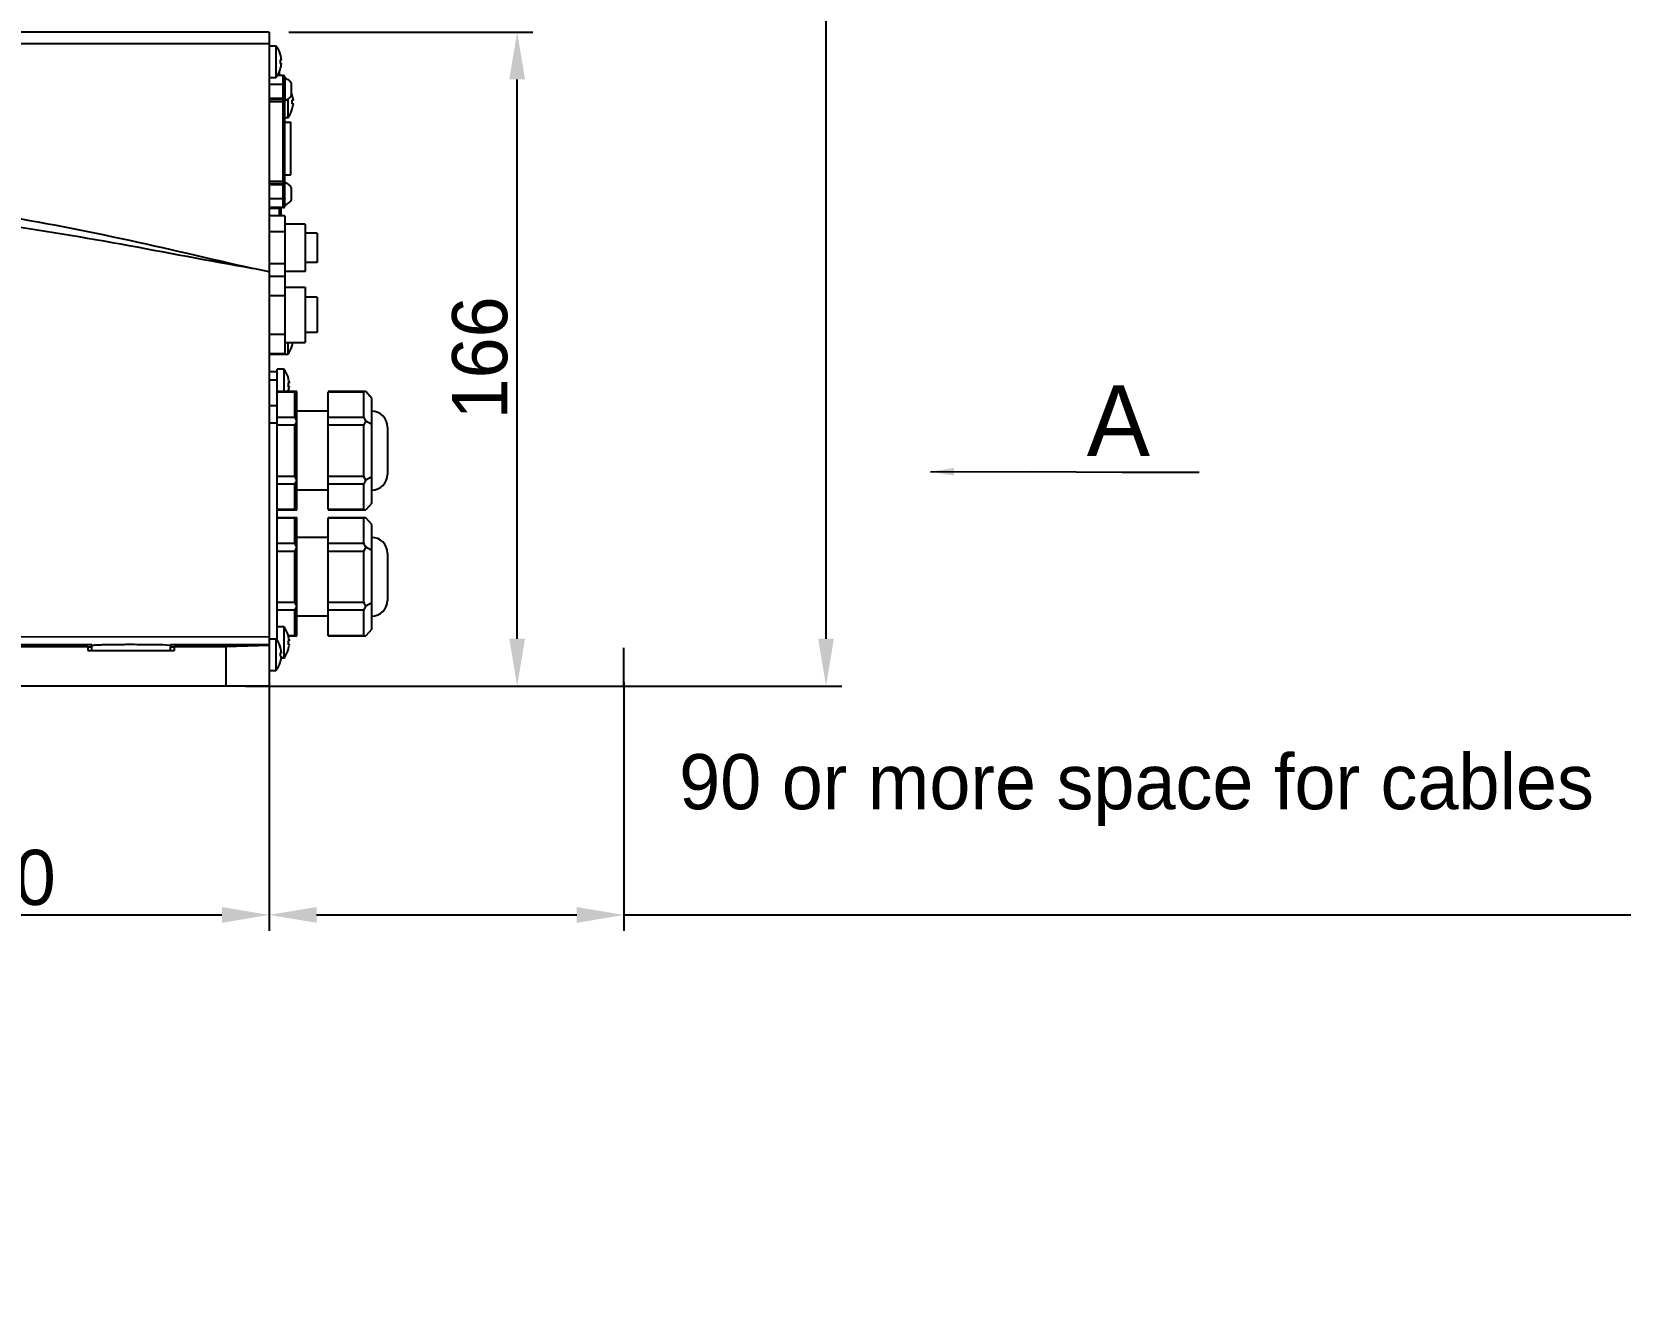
# Model space of a CAD drawing. Header units: millimetres. Extents: x 4086 to 8300, y 123 to 1549.
# Drawn here: x 6988.3 to 7191.1, y 874.8 to 1034.1 of the extents above; entities that cross this region are included whole.
import ezdxf

# ---------------------------------------------------------------- set-up
doc = ezdxf.new("R2010")
doc.units = ezdxf.units.MM
for name, color, linetype in [('00_COMPONENTS', 7, 'Continuous'), ('50_ALL_DETAILS', 7, 'Continuous'), ('51__DRAFT_DIMS', 7, 'Continuous')]:
    doc.layers.add(name, color=color, linetype=linetype)
doc.styles.get("Standard").update_dxf_attribs({"font": 'simsun.ttc'})
doc.styles.add('TEXTSTYLE_2', font='SourceHanSansCN-Normal.ttf')
doc.styles.add('思源黑', font='SourceHanSansCN-Normal.ttf')
doc.dimstyles.get("Standard").update_dxf_attribs({"dimscale": 6, "dimtxt": 7, "dimasz": 6, "dimexe": 0.18, "dimexo": 0.0625, "dimgap": 5, "dimtad": 1, "dimdec": 1, "dimlfac": 2, "dimzin": 0, "dimdsep": 46, "dimtxsty": 'Standard', "dimcen": 0.09, "dimclrd": 256, "dimclre": 256, "dimclrt": 256, "dimadec": 0, "dimazin": 2, "dimtfac": 1, "dimtdec": 1, "dimtofl": 0, "dimtmove": 0, "dimatfit": 3, "dimfxl": 1, "dimtolj": 1, "dimtzin": 0, "dimarcsym": 0})
doc.dimstyles.new('尺寸标注_细节_1_2比例', dxfattribs={"dimtxt": 7, "dimasz": 6, "dimexe": 2, "dimexo": 1.5, "dimgap": 1, "dimtad": 1, "dimlfac": 2, "dimdsep": 46, "dimtxsty": '思源黑', "dimcen": 0.09, "dimadec": 0, "dimazin": 0, "dimtp": 0.01, "dimtm": 0.01, "dimtfac": 1, "dimtofl": 0, "dimtmove": 0, "dimatfit": 3, "dimfxl": 1, "dimtolj": 1, "dimarcsym": 0})

# ---------------------------------------------------------------- blocks, each defined once
blk = doc.blocks.new('*D1622')
at = {"layer": '51__DRAFT_DIMS', "color": 0, "linetype": 'Continuous', "lineweight": -2}
for p, q in [((7018.35, 948.55), (7018.35, 920.01)), ((6948.35, 946.12), (6948.35, 920.01)), ((6954.35, 922.01), (7012.35, 922.01))]:
    blk.add_line(p, q, dxfattribs=at)
at = {"layer": '51__DRAFT_DIMS', "color": 0}
for points in [[(6954.35, 923.01), (6954.35, 921.01), (6948.35, 922.01)], [(7012.35, 921.01), (7012.35, 923.01), (7018.35, 922.01)]]:
    blk.add_solid(points, dxfattribs=at)
at = {"layer": 'Defpoints', "color": 0}
for p in [(7018.35, 950.05), (6948.35, 947.62), (7018.35, 922.01)]:
    blk.add_point(p, dxfattribs=at)
at = {"layer": '51__DRAFT_DIMS', "color": 0, "insert": (6983.47, 930.27), "char_height": 7, "attachment_point": 2, "style": '思源黑'}
blk.add_mtext('\\A1;140', dxfattribs=at)
blk = doc.blocks.new('*D1624')
at = {"layer": '51__DRAFT_DIMS', "color": 0, "linetype": 'Continuous', "lineweight": -2}
for p, q in [((7020.85, 1034.05), (7051.8, 1034.05)), ((7049.8, 957.05), (7049.8, 1028.05)), ((7015.35, 951.05), (7051.8, 951.05))]:
    blk.add_line(p, q, dxfattribs=at)
at = {"layer": '51__DRAFT_DIMS', "color": 0}
for points in [[(7050.8, 1028.05), (7048.8, 1028.05), (7049.8, 1034.05)], [(7048.8, 957.05), (7050.8, 957.05), (7049.8, 951.05)]]:
    blk.add_solid(points, dxfattribs=at)
at = {"layer": 'Defpoints', "color": 0}
for p in [(7019.35, 1034.05), (7049.8, 1034.05), (7013.85, 951.05)]:
    blk.add_point(p, dxfattribs=at)
at = {"layer": '51__DRAFT_DIMS', "color": 0, "insert": (7041.54, 992.7), "char_height": 7, "attachment_point": 2, "rotation": 90, "style": '思源黑'}
blk.add_mtext('\\A1;166', dxfattribs=at)
blk = doc.blocks.new('*D1625')
at = {"layer": '51__DRAFT_DIMS', "color": 0, "linetype": 'Continuous', "lineweight": -2}
for p, q in [((6888.44, 1235.55), (7090.98, 1235.55)), ((7088.98, 957.05), (7088.98, 1229.55)), ((7015.35, 951.05), (7090.98, 951.05))]:
    blk.add_line(p, q, dxfattribs=at)
at = {"layer": '51__DRAFT_DIMS', "color": 0}
for points in [[(7089.98, 1229.55), (7087.98, 1229.55), (7088.98, 1235.55)], [(7087.98, 957.05), (7089.98, 957.05), (7088.98, 951.05)]]:
    blk.add_solid(points, dxfattribs=at)
at = {"layer": 'Defpoints', "color": 0}
for p in [(6886.94, 1235.55), (7088.98, 1235.55), (7013.85, 951.05)]:
    blk.add_point(p, dxfattribs=at)
at = {"layer": '51__DRAFT_DIMS', "color": 0, "insert": (7080.25, 1093.28), "char_height": 7, "attachment_point": 2, "rotation": 90, "style": '思源黑'}
blk.add_mtext('\\A1;\\A1;maximum values b', dxfattribs=at)
blk = doc.blocks.new('*D1626')
at = {"layer": '51__DRAFT_DIMS', "color": 0, "linetype": 'Continuous', "lineweight": -2}
for p, q in [((7018.35, 954.82), (7018.35, 920.01)), ((7063.35, 951.54), (7063.35, 920.01)), ((7024.35, 922.01), (7057.35, 922.01)), ((7063.35, 922.01), (7191.08, 922.01))]:
    blk.add_line(p, q, dxfattribs=at)
at = {"layer": '51__DRAFT_DIMS', "color": 0}
for points in [[(7024.35, 923.01), (7024.35, 921.01), (7018.35, 922.01)], [(7057.35, 921.01), (7057.35, 923.01), (7063.35, 922.01)]]:
    blk.add_solid(points, dxfattribs=at)
at = {"layer": 'Defpoints', "color": 0}
for p in [(7018.35, 956.32), (7063.35, 953.04), (7063.35, 922.01)]:
    blk.add_point(p, dxfattribs=at)
at = {"layer": '51__DRAFT_DIMS', "color": 0, "insert": (7070.35, 942.42), "char_height": 7, "attachment_point": 1, "style": '思源黑'}
blk.add_mtext('\\A1;90 or more space for cables\\P ', dxfattribs=at)

msp = doc.modelspace()

# ---------------------------------------------------------------- linework, layer by layer
at = {"layer": '00_COMPONENTS', "color": 7, "linetype": 'Continuous'}
for p, q in [((7018.3463, 1032.548), (6961.98, 1032.548)), ((7018.3463, 1034.048), (6961.9818, 1034.048)), ((7018.3463, 1034.048), (7018.3463, 951.048)), ((7018.3463, 1032.298), (7019.2081, 1032.298)), ((7019.2081, 1032.298), (7019.2081, 1028.298)), ((7019.7294, 1030.518), (7019.8677, 1030.518)), ((7019.7362, 1031.3055), (7019.7296, 1031.3017)), ((7020.0963, 1028.523), (7019.3636, 1028.523)), ((7019.5963, 1028.6878), (7019.4648, 1028.6878)), ((7019.5963, 1028.9349), (7019.5963, 1028.523)), ((7019.8674, 1030.078), (7019.7296, 1030.078)), ((7019.7296, 1029.2942), (7019.7362, 1029.2904)), ((7020.0963, 1028.523), (7020.0963, 1025.4924)), ((7018.3463, 1028.298), (7019.2081, 1028.298)), ((7018.3463, 1027.4204), (7020.0963, 1027.4204)), ((7020.3463, 1028.2726), (7020.3463, 1025.2621)), ((7021.1713, 1026.023), (7021.1713, 1027.523)), ((7020.0963, 1025.6305), (7018.3463, 1025.6305)), ((7020.0963, 1025.473), (7018.3463, 1025.473)), ((7018.3463, 1025.223), (7020.3463, 1025.223)), ((7020.0963, 1025.473), (7020.0963, 1014.823)), ((7020.3463, 1012.023), (7020.3463, 1025.223)), ((7020.7081, 1025.5319), (7020.7081, 1023.173)), ((7021.3674, 1025.393), (7021.2296, 1025.393)), ((7021.3674, 1024.953), (7021.2296, 1024.953)), ((7021.2362, 1026.1805), (7021.2333, 1026.1788)), ((7020.7081, 1023.173), (7020.3463, 1023.173)), ((7020.3463, 1022.623), (7021.0963, 1022.623)), ((7021.0963, 1015.923), (7021.0963, 1022.623)), ((7021.2296, 1024.1692), (7021.2362, 1024.1654)), ((7020.3463, 1015.073), (7018.3463, 1015.073)), ((7018.3463, 1014.823), (7020.0963, 1014.823)), ((7020.0963, 1014.6655), (7018.3463, 1014.6655)), ((7020.0963, 1014.7481), (7020.0963, 1011.773)), ((7020.3463, 1015.923), (7021.0963, 1015.923)), ((7021.1713, 1012.773), (7021.1713, 1014.273)), ((7020.0963, 1012.8756), (7018.3463, 1012.8756)), ((7020.0963, 1011.773), (7018.3463, 1011.773)), ((7019.5963, 1011.6632), (7018.3463, 1011.6632)), ((7020.3463, 1010.7144), (7018.3463, 1010.7144)), ((7019.5963, 1011.773), (7019.5963, 1010.7144)), ((7019.8463, 1010.7144), (7019.8463, 1011.773)), ((7020.3463, 1010.7144), (7020.3463, 993.2655)), ((7020.3463, 1008.6937), (7018.3463, 1008.6937)), ((7022.9213, 1009.673), (7020.3463, 1009.673)), ((7022.9213, 1009.6727), (7022.9213, 1003.6732)), ((7024.4213, 1008.548), (7022.9213, 1008.548)), ((7024.4213, 1008.548), (7024.4213, 1004.798)), ((7018.3499, 1003.6433), (7016.3464, 1004.049)), ((7020.3463, 1004.6522), (7018.3463, 1004.6522)), ((7024.4213, 1004.798), (7022.9213, 1004.798)), ((7018.3463, 1003.0804), (7020.3463, 1003.0804)), ((7022.9213, 1003.673), (7020.3463, 1003.673)), ((7018.3463, 1000.6267), (7020.3463, 1000.6267)), ((7020.3463, 1001.673), (7022.9213, 1001.673)), ((7022.9213, 1001.6724), (7022.9213, 994.6735)), ((7024.4213, 1000.423), (7022.9213, 1000.423)), ((7024.4213, 1000.422), (7024.4213, 995.9303)), ((7024.4213, 995.923), (7022.9213, 995.923)), ((7018.3463, 995.7192), (7020.3463, 995.7192)), ((7020.3463, 994.673), (7022.9213, 994.673)), ((7020.7081, 994.673), (7020.7081, 993.173)), ((7021.2296, 994.1692), (7021.2362, 994.1654)), ((7018.3463, 993.2655), (7020.3463, 993.2655)), ((7018.3463, 993.173), (7020.7081, 993.173)), ((7019.8463, 993.2655), (7019.8463, 993.173)), ((7019.3463, 990.923), (7018.3463, 990.923)), ((7018.3463, 989.9162), (7019.3463, 989.9162)), ((7020.2081, 991.2722), (7019.3463, 991.2722)), ((7019.3463, 956.8472), (7019.3463, 991.2722)), ((7020.2081, 991.2722), (7020.2081, 988.423)), ((7020.7362, 990.2797), (7020.7296, 990.2759)), ((7021.5963, 988.423), (7019.3463, 988.423)), ((7019.3463, 988.4032), (7021.5963, 988.4032)), ((7020.8674, 989.4922), (7020.7296, 989.4922)), ((7020.8674, 989.0522), (7020.7296, 989.0522)), ((7021.5963, 985.1341), (7021.5963, 988.4032)), ((7021.8463, 973.4174), (7021.8463, 988.4285)), ((7030.3463, 988.423), (7025.8463, 988.423)), ((7025.8463, 988.4032), (7030.3463, 988.4032)), ((7025.8463, 973.4427), (7025.8463, 988.4032)), ((7030.3463, 985.1341), (7030.3463, 988.4032)), ((7031.3463, 987.5625), (7030.6011, 988.423)), ((7019.3463, 986.6374), (7018.3463, 986.6374)), ((7025.8463, 985.923), (7021.8463, 985.923)), ((7031.3463, 974.2834), (7031.3463, 987.5625)), ((7018.3463, 984.452), (7019.3463, 984.452)), ((7021.5963, 985.1341), (7019.3463, 985.1341)), ((7019.3463, 984.1921), (7021.5963, 984.1921)), ((7021.5963, 977.6538), (7021.5963, 984.1921)), ((7030.3463, 985.1341), (7025.8463, 985.1341)), ((7025.8463, 984.1921), (7030.3463, 984.1921)), ((7030.3463, 977.6538), (7030.3463, 984.1921)), ((7031.3463, 984.2427), (7030.6011, 984.673)), ((7033.3463, 983.923), (7033.3463, 977.9231)), ((7021.5963, 977.6538), (7019.3463, 977.6538)), ((7030.3463, 977.6538), (7025.8463, 977.6538)), ((7019.3463, 976.7119), (7021.5963, 976.7119)), ((7021.5963, 973.4427), (7021.5963, 976.7119)), ((7025.8463, 975.923), (7021.8463, 975.923)), ((7025.8463, 976.7119), (7030.3463, 976.7119)), ((7030.3463, 973.4427), (7030.3463, 976.7119)), ((7031.3463, 977.6032), (7030.6011, 977.173)), ((7031.3463, 974.2834), (7030.6011, 973.423)), ((7021.5963, 973.4427), (7019.3463, 973.4427)), ((7019.3463, 973.423), (7021.5963, 973.423)), ((7021.5963, 972.423), (7019.3463, 972.423)), ((7019.3463, 972.4032), (7021.5963, 972.4032)), ((7021.5963, 969.1341), (7021.5963, 972.4032)), ((7021.8463, 957.4174), (7021.8463, 972.4285)), ((7030.3463, 973.4427), (7025.8463, 973.4427)), ((7025.8463, 973.423), (7030.3463, 973.423)), ((7030.3463, 972.423), (7025.8463, 972.423)), ((7025.8463, 972.4032), (7030.3463, 972.4032)), ((7025.8463, 957.4427), (7025.8463, 972.4032)), ((7030.3463, 969.1341), (7030.3463, 972.4032)), ((7031.3463, 971.5625), (7030.6011, 972.423)), ((7031.3463, 958.2834), (7031.3463, 971.5625)), ((7025.8463, 969.923), (7021.8463, 969.923)), ((7021.5963, 969.1341), (7019.3463, 969.1341)), ((7019.3463, 968.1921), (7021.5963, 968.1921)), ((7021.5963, 961.6538), (7021.5963, 968.1921)), ((7030.3463, 969.1341), (7025.8463, 969.1341)), ((7025.8463, 968.1921), (7030.3463, 968.1921)), ((7030.3463, 961.6538), (7030.3463, 968.1921)), ((7031.3463, 968.2427), (7030.6011, 968.673)), ((7033.3463, 967.923), (7033.3463, 961.9231)), ((7021.5963, 961.6538), (7019.3463, 961.6538)), ((7030.3463, 961.6538), (7025.8463, 961.6538)), ((7031.3463, 961.6032), (7030.6011, 961.173)), ((7019.3463, 960.7119), (7021.5963, 960.7119)), ((7021.5963, 957.4427), (7021.5963, 960.7119)), ((7025.8463, 959.923), (7021.8463, 959.923)), ((7025.8463, 960.7119), (7030.3463, 960.7119)), ((7030.3463, 957.4427), (7030.3463, 960.7119)), ((7020.2081, 958.5738), (7019.3463, 958.5738)), ((7020.2081, 958.5738), (7020.2081, 954.5738)), ((7020.7362, 957.5813), (7020.7296, 957.5775)), ((7021.5963, 957.4427), (7020.7362, 957.4427)), ((7020.7362, 957.423), (7021.5963, 957.423)), ((7030.3463, 957.4427), (7025.8463, 957.4427)), ((7025.8463, 957.423), (7030.3463, 957.423)), ((7031.3463, 958.2834), (7030.6011, 957.423)), ((6995.3463, 956.048), (6931.3463, 956.048)), ((6948.8462, 957.3223), (7018.3463, 957.3234)), ((6948.8462, 956.3236), (6995.8463, 956.3236)), ((6995.3463, 956.048), (6995.3463, 955.548)), ((6995.3463, 955.548), (7006.3463, 955.548)), ((6995.8463, 955.548), (6995.8463, 956.1789)), ((7005.8463, 956.3236), (7018.3463, 956.3236)), ((7005.8463, 955.548), (7005.8463, 956.1789)), ((7012.8463, 956.048), (7006.3463, 956.048)), ((7006.3463, 955.548), (7006.3463, 956.048)), ((7018.3463, 956.192), (7012.8463, 956.048)), ((7012.8463, 956.048), (7012.8463, 951.048)), ((7018.3463, 957.048), (7019.2081, 957.048)), ((7019.2081, 957.048), (7019.2081, 953.048)), ((7019.7362, 956.0555), (7019.7296, 956.0517)), ((7020.8674, 956.7938), (7020.7296, 956.7938)), ((7020.8674, 956.3538), (7020.7296, 956.3538)), ((7020.7296, 955.57), (7020.7362, 955.5662)), ((7019.7294, 955.268), (7019.8677, 955.268)), ((7019.8674, 954.828), (7019.7296, 954.828)), ((7019.7296, 954.0442), (7019.7362, 954.0404)), ((7020.2081, 954.5738), (7019.8674, 954.5738)), ((7018.3463, 953.048), (7019.2081, 953.048)), ((7018.3463, 951.048), (6914.8463, 951.048))]:
    msp.add_line(p, q, dxfattribs=at)
for centre, radius, start, end in [((7016.6245, 1030.2864), 3.2743, 18.134886, 37.905195), ((7016.6463, 1030.298), 3.2425, 6.552668, 18.032352), ((7016.6463, 1030.298), 3.25, 322.020128, 341.939792), ((7016.6463, 1030.298), 3.2425, 341.967648, 353.447329), ((7020.0963, 1028.273), 0.25, 0, 90), ((7019.8705, 1026.7778), 1.4978, 67.336346, 71.478059), ((7019.8659, 1026.7667), 1.5098, 57.660826, 67.337363), ((7019.8697, 1026.7737), 1.5018, 29.949923, 57.639371), ((7018.1463, 1025.173), 3.25, 18.060208, 21.199331), ((7020.0963, 1025.223), 0.25, 0, 90), ((7019.869, 1026.773), 1.5028, 288.517152, 330.061662), ((7018.1463, 1025.173), 3.2425, 6.552671, 18.032352), ((7018.1463, 1025.173), 3.2425, 341.968572, 353.447828), ((7018.1463, 1025.173), 3.25, 322.020128, 341.939792), ((7020.0963, 1015.073), 0.25, 270, 0), ((7019.8661, 1013.5167), 1.5097, 57.665014, 71.451131), ((7019.869, 1013.5226), 1.503, 29.949923, 36.590442), ((7019.869, 1013.523), 1.5028, 288.517152, 330.061662), ((7020.0963, 1012.023), 0.25, 270, 0), ((7018.1463, 995.173), 3.25, 322.020128, 341.939792), ((7018.1463, 995.173), 3.2425, 341.968572, 349.644102), ((7017.6463, 989.2722), 3.25, 18.060208, 37.979872), ((7017.6463, 989.2722), 3.2425, 6.552671, 18.032352), ((7017.6463, 989.2722), 3.2425, 345.772193, 353.447828), ((7031.3463, 983.923), 2, 0, 90), ((7031.3463, 977.923), 2, 270, 0), ((7031.3463, 967.923), 2, 0, 90), ((7031.3463, 961.923), 2, 270, 0), ((7017.6463, 956.5738), 3.25, 18.060208, 37.979872), ((7017.6463, 956.5738), 3.2425, 6.552671, 18.032352), ((7016.6245, 955.0364), 3.2743, 18.134886, 37.905195), ((7016.6463, 955.048), 3.2425, 6.552668, 18.032352), ((7017.6463, 956.5738), 3.25, 322.020128, 341.939792), ((7017.6463, 956.5738), 3.2425, 341.968572, 353.447828), ((7016.6463, 955.048), 3.25, 322.020128, 341.939792), ((7016.6463, 955.048), 3.2425, 341.967648, 353.447329)]:
    msp.add_arc(centre, radius, start, end, dxfattribs=at)
for centre, major_axis, ratio, start_param, end_param in [((7037.0963, 980.923), (7.2444, -7.2444), 0.26794919, 2.87979327, 2.95236523), ((7028.3463, 980.923), (7.2444, -7.2444), 0.26794919, -2.42876645, -2.35747844), ((7028.3463, 980.923), (7.5, 0), 1, 2.61927783, 2.69056584), ((7037.0963, 980.923), (7.2444, -7.2444), 0.26794919, -2.42876645, -2.35619449), ((7037.0963, 980.923), (0, 7.5), 1, 1.04719755, 1.11976951), ((7028.3463, 980.923), (7.5, 0), 1, -2.69056584, -2.61927783), ((7037.0963, 980.923), (0, 7.5), 1, -4.26136217, -4.1887902), ((7028.3463, 980.923), (7.2444, 7.2444), 0.26794919, 2.35747844, 2.42876645), ((7037.0963, 980.923), (7.2444, 7.2444), 0.26794919, 2.35619449, 2.42876645), ((7037.0963, 980.923), (7.2444, 7.2444), 0.26794919, -2.95236523, -2.87979327), ((7037.0963, 964.923), (7.2444, -7.2444), 0.26794919, 2.87979327, 2.95236523), ((7028.3463, 964.923), (7.2444, -7.2444), 0.26794919, -2.42876645, -2.35747844), ((7028.3463, 964.923), (7.5, 0), 1, 2.61927783, 2.69056584), ((7037.0963, 964.923), (7.2444, -7.2444), 0.26794919, -2.42876645, -2.35619449), ((7037.0963, 964.923), (0, 7.5), 1, 1.04719755, 1.11976951), ((7028.3463, 964.923), (7.5, 0), 1, -2.69056584, -2.61927783), ((7037.0963, 964.923), (0, 7.5), 1, -4.26136217, -4.1887902), ((7028.3463, 964.923), (7.2444, 7.2444), 0.26794919, 2.35747844, 2.42876645), ((7037.0963, 964.923), (7.2444, 7.2444), 0.26794919, 2.35619449, 2.42876645), ((7037.0963, 964.923), (7.2444, 7.2444), 0.26794919, -2.95236523, -2.87979327), ((6995.3463, 956.0611), (0.5, 0), 0.02618592, -1.57079633, 0), ((7006.3463, 956.0611), (0.5, 0), 0.02618592, -3.14159265, -1.57079633)]:
    msp.add_ellipse(centre, major_axis=major_axis, ratio=ratio, start_param=start_param, end_param=end_param, dxfattribs=at)
for points in [[(7019.7296, 1030.518), (7019.7325, 1030.4691), (7019.7355, 1030.4203), (7019.7355, 1030.3714)], [(7019.7362, 1030.298), (7019.7362, 1030.249), (7019.7362, 1030.2001), (7019.7333, 1030.1512)], [(7021.2296, 1025.393), (7021.2325, 1025.3441), (7021.2355, 1025.2953), (7021.2355, 1025.2464)], [(7021.2362, 1025.173), (7021.2362, 1025.124), (7021.2362, 1025.0751), (7021.2333, 1025.0262)], [(7020.6735, 1014.7923), (7020.8282, 1014.6943), (7020.9667, 1014.5655), (7021.0758, 1014.4185)], [(7020.7296, 989.4922), (7020.7325, 989.4433), (7020.7355, 989.3945), (7020.7355, 989.3455)], [(7020.7362, 989.2722), (7020.7362, 989.2232), (7020.7362, 989.1743), (7020.7333, 989.1254)], [(7021.8463, 988.423), (7021.7627, 988.423), (7021.6788, 988.4169), (7021.5963, 988.4032)], [(7021.5963, 973.4427), (7021.6788, 973.429), (7021.7627, 973.423), (7021.8463, 973.423)], [(7021.8463, 972.423), (7021.7627, 972.423), (7021.6788, 972.4169), (7021.5963, 972.4032)], [(7021.5963, 957.4427), (7021.6788, 957.429), (7021.7627, 957.423), (7021.8463, 957.423)], [(7020.7296, 956.7938), (7020.7325, 956.745), (7020.7355, 956.6961), (7020.7355, 956.6472)], [(7020.7362, 956.5738), (7020.7362, 956.5249), (7020.7362, 956.4759), (7020.7333, 956.4271)], [(7019.7296, 955.268), (7019.7325, 955.2191), (7019.7355, 955.1703), (7019.7355, 955.1214)], [(7019.7362, 955.048), (7019.7362, 954.999), (7019.7362, 954.9501), (7019.7333, 954.9012)]]:
    msp.add_open_spline(points, degree=3, dxfattribs=at)
for points, knots in [([(7019.7355, 1030.3714), (7019.7355, 1030.3592), (7019.7351, 1030.3348), (7019.7338, 1030.3105), (7019.7329, 1030.2983)], [0, 0, 0, 0, 0.49960367, 1, 1, 1, 1]), ([(7019.8747, 1030.5911), (7019.8758, 1030.575), (7019.8866, 1030.5242), (7019.8682, 1030.5512), (7019.8668, 1030.5566)], [0, 0, 0, 0, 0.74424426, 1, 1, 1, 1]), ([(7019.8677, 1030.668), (7019.8691, 1030.6554), (7019.8717, 1030.6299), (7019.8738, 1030.6042), (7019.8747, 1030.5911)], [0, 0, 0, 0, 0.48999862, 1, 1, 1, 1]), ([(7019.7333, 1030.1512), (7019.7325, 1030.1391), (7019.7307, 1030.1148), (7019.728, 1030.0906), (7019.7263, 1030.0786)], [0, 0, 0, 0, 0.4997862, 1, 1, 1, 1]), ([(7019.874, 1030.003), (7019.8732, 1029.9961), (7019.8711, 1029.9813), (7019.8684, 1029.9666), (7019.8668, 1029.9589)], [0, 0, 0, 0, 0.46975716, 1, 1, 1, 1]), ([(7019.8677, 1030.078), (7019.8744, 1030.078), (7019.8759, 1030.0398), (7019.8761, 1030.0216), (7019.874, 1030.003)], [0, 0, 0, 0, 0.26511152, 1, 1, 1, 1]), ([(7020.0963, 1027.4204), (7020.1257, 1027.4204), (7020.1866, 1027.4166), (7020.2476, 1027.4079), (7020.3318, 1027.3854), (7020.2951, 1027.3528), (7020.2819, 1027.3466)], [0, 0, 0, 0, 0.33118354, 0.64835392, 0.83491664, 1, 1, 1, 1]), ([(7020.2213, 1025.6181), (7020.2096, 1025.6181), (7020.1844, 1025.616), (7020.1598, 1025.6104), (7020.1469, 1025.6066)], [0, 0, 0, 0, 0.46569867, 1, 1, 1, 1]), ([(7020.3202, 1025.5854), (7020.3086, 1025.5956), (7020.2768, 1025.6131), (7020.2411, 1025.6181), (7020.2213, 1025.6181)], [0, 0, 0, 0, 0.43868833, 1, 1, 1, 1]), ([(7020.3463, 1025.538), (7020.3463, 1025.546), (7020.3402, 1025.5643), (7020.328, 1025.5785), (7020.3202, 1025.5854)], [0, 0, 0, 0, 0.43681884, 1, 1, 1, 1]), ([(7021.2333, 1025.0262), (7021.2325, 1025.0141), (7021.2307, 1024.9898), (7021.228, 1024.9656), (7021.2263, 1024.9536)], [0, 0, 0, 0, 0.4997862, 1, 1, 1, 1]), ([(7021.2355, 1025.2464), (7021.2355, 1025.2342), (7021.2351, 1025.2098), (7021.2338, 1025.1855), (7021.2329, 1025.1733)], [0, 0, 0, 0, 0.4996018, 1, 1, 1, 1]), ([(7021.374, 1025.4131), (7021.3722, 1025.4131), (7021.37, 1025.422), (7021.368, 1025.4269), (7021.3667, 1025.4316)], [0, 0, 0, 0, 0.26228768, 1, 1, 1, 1]), ([(7021.374, 1024.878), (7021.3732, 1024.8711), (7021.3711, 1024.8563), (7021.3684, 1024.8416), (7021.3668, 1024.8339)], [0, 0, 0, 0, 0.46975991, 1, 1, 1, 1]), ([(7021.3677, 1025.543), (7021.3691, 1025.5304), (7021.3717, 1025.5049), (7021.3738, 1025.4792), (7021.3747, 1025.4661)], [0, 0, 0, 0, 0.49000367, 1, 1, 1, 1]), ([(7021.3677, 1024.953), (7021.3695, 1024.953), (7021.3732, 1024.9464), (7021.3741, 1024.9412), (7021.3747, 1024.9372)], [0, 0, 0, 0, 0.31131785, 1, 1, 1, 1]), ([(7021.3747, 1025.4661), (7021.3755, 1025.4536), (7021.3728, 1025.442), (7021.3792, 1025.4131), (7021.374, 1025.4131)], [0, 0, 0, 0, 0.70649456, 1, 1, 1, 1]), ([(7021.3747, 1024.9372), (7021.3759, 1024.9292), (7021.3767, 1024.9094), (7021.3753, 1024.8896), (7021.374, 1024.878)], [0, 0, 0, 0, 0.40804436, 1, 1, 1, 1]), ([(6948.3333, 1014.2471), (6949.7778, 1014.2165), (6952.6467, 1013.9905), (6958.3889, 1013.7179), (6968.4044, 1012.8978), (6982.6768, 1011.2559), (6999.5934, 1007.9789), (7010.7536, 1005.3139), (7016.3462, 1004.048)], [0, 0, 0, 0, 0.0629083, 0.12522107, 0.25031388, 0.50038919, 0.7503258, 1, 1, 1, 1]), ([(7020.0963, 1014.6655), (7020.143, 1014.6655), (7020.2, 1014.6751), (7020.3128, 1014.6835), (7020.3128, 1014.7117)], [0, 0, 0, 0, 0.62370744, 1, 1, 1, 1]), ([(7020.3128, 1014.7117), (7020.3128, 1014.7167), (7020.3028, 1014.7293), (7020.2902, 1014.7353), (7020.2819, 1014.7392)], [0, 0, 0, 0, 0.34909334, 1, 1, 1, 1]), ([(6948.3414, 1012.7551), (6949.7712, 1012.7259), (6952.6249, 1012.5081), (6958.3411, 1012.2877), (6965.476, 1011.7907), (6974.021, 1011.0019), (6985.3785, 1009.6105), (6999.486, 1007.237), (7010.7151, 1005.0495), (7016.3472, 1004.0478)], [0, 0, 0, 0, 0.06249966, 0.1250016, 0.25000626, 0.37500914, 0.50001058, 0.74999219, 1, 1, 1, 1]), ([(7020.3463, 1012.9681), (7020.3463, 1012.9564), (7020.3114, 1012.8832), (7020.2079, 1012.8817), (7020.1469, 1012.8994)], [0, 0, 0, 0, 0.15487478, 1, 1, 1, 1]), ([(7020.7333, 989.1254), (7020.7325, 989.1133), (7020.7307, 989.089), (7020.728, 989.0648), (7020.7263, 989.0527)], [0, 0, 0, 0, 0.4997862, 1, 1, 1, 1]), ([(7020.7355, 989.3455), (7020.7355, 989.3334), (7020.7351, 989.309), (7020.7338, 989.2846), (7020.7329, 989.2725)], [0, 0, 0, 0, 0.4996018, 1, 1, 1, 1]), ([(7020.874, 989.5123), (7020.8722, 989.5123), (7020.87, 989.5212), (7020.868, 989.526), (7020.8667, 989.5308)], [0, 0, 0, 0, 0.26228768, 1, 1, 1, 1]), ([(7020.874, 988.9772), (7020.8732, 988.9703), (7020.8711, 988.9555), (7020.8684, 988.9408), (7020.8668, 988.9331)], [0, 0, 0, 0, 0.46975991, 1, 1, 1, 1]), ([(7020.8677, 989.6422), (7020.8691, 989.6296), (7020.8717, 989.604), (7020.8738, 989.5784), (7020.8747, 989.5653)], [0, 0, 0, 0, 0.49000367, 1, 1, 1, 1]), ([(7020.8677, 989.0522), (7020.8695, 989.0522), (7020.8732, 989.0456), (7020.8741, 989.0404), (7020.8747, 989.0364)], [0, 0, 0, 0, 0.31131785, 1, 1, 1, 1]), ([(7020.8747, 989.5653), (7020.8755, 989.5528), (7020.8728, 989.5411), (7020.8792, 989.5123), (7020.874, 989.5123)], [0, 0, 0, 0, 0.70649456, 1, 1, 1, 1]), ([(7020.8747, 989.0364), (7020.8759, 989.0284), (7020.8767, 989.0086), (7020.8753, 988.9888), (7020.874, 988.9772)], [0, 0, 0, 0, 0.40804436, 1, 1, 1, 1]), ([(7000.8463, 956.3098), (7000.2083, 956.3098), (6999.281, 956.3059), (6998.1046, 956.2886), (6997.351, 956.276), (6996.7526, 956.249), (6996.2596, 956.248), (6996.0451, 956.1914), (6995.8463, 956.2119), (6995.8463, 956.1789)], [0, 0, 0, 0, 0.38240365, 0.55513191, 0.70654621, 0.83081172, 0.92319388, 0.98019297, 1, 1, 1, 1]), ([(7005.7209, 956.208), (7005.1386, 956.2749), (7003.5088, 956.2788), (7001.8856, 956.3098), (7000.8463, 956.3098)], [0, 0, 0, 0, 0.36062409, 1, 1, 1, 1]), ([(7005.8463, 956.1789), (7005.8463, 956.1904), (7005.7832, 956.1958), (7005.7524, 956.2044), (7005.7209, 956.208)], [0, 0, 0, 0, 0.26743621, 1, 1, 1, 1]), ([(7019.8747, 955.3411), (7019.8758, 955.325), (7019.8866, 955.2742), (7019.8682, 955.3012), (7019.8668, 955.3066)], [0, 0, 0, 0, 0.74424426, 1, 1, 1, 1]), ([(7019.8677, 955.418), (7019.8691, 955.4054), (7019.8717, 955.3799), (7019.8738, 955.3542), (7019.8747, 955.3411)], [0, 0, 0, 0, 0.48999862, 1, 1, 1, 1]), ([(7020.7333, 956.4271), (7020.7325, 956.4149), (7020.7307, 956.3906), (7020.728, 956.3664), (7020.7263, 956.3544)], [0, 0, 0, 0, 0.4997862, 1, 1, 1, 1]), ([(7020.7355, 956.6472), (7020.7355, 956.635), (7020.7351, 956.6106), (7020.7338, 956.5863), (7020.7329, 956.5741)], [0, 0, 0, 0, 0.4996018, 1, 1, 1, 1]), ([(7020.874, 956.8139), (7020.8722, 956.8139), (7020.87, 956.8228), (7020.868, 956.8277), (7020.8667, 956.8324)], [0, 0, 0, 0, 0.26228768, 1, 1, 1, 1]), ([(7020.874, 956.2788), (7020.8732, 956.2719), (7020.8711, 956.2571), (7020.8684, 956.2425), (7020.8668, 956.2347)], [0, 0, 0, 0, 0.46975991, 1, 1, 1, 1]), ([(7020.8677, 956.9438), (7020.8691, 956.9313), (7020.8717, 956.9057), (7020.8738, 956.88), (7020.8747, 956.8669)], [0, 0, 0, 0, 0.49000367, 1, 1, 1, 1]), ([(7020.8677, 956.3538), (7020.8695, 956.3538), (7020.8732, 956.3472), (7020.8741, 956.342), (7020.8747, 956.338)], [0, 0, 0, 0, 0.31131785, 1, 1, 1, 1]), ([(7020.8747, 956.8669), (7020.8755, 956.8544), (7020.8728, 956.8428), (7020.8792, 956.8139), (7020.874, 956.8139)], [0, 0, 0, 0, 0.70649456, 1, 1, 1, 1]), ([(7020.8747, 956.338), (7020.8759, 956.33), (7020.8767, 956.3102), (7020.8753, 956.2905), (7020.874, 956.2788)], [0, 0, 0, 0, 0.40804436, 1, 1, 1, 1]), ([(7019.7333, 954.9012), (7019.7325, 954.8891), (7019.7307, 954.8648), (7019.728, 954.8406), (7019.7263, 954.8286)], [0, 0, 0, 0, 0.4997862, 1, 1, 1, 1]), ([(7019.7355, 955.1214), (7019.7355, 955.1092), (7019.7351, 955.0848), (7019.7338, 955.0605), (7019.7329, 955.0483)], [0, 0, 0, 0, 0.49960367, 1, 1, 1, 1]), ([(7019.874, 954.753), (7019.8732, 954.7461), (7019.8711, 954.7313), (7019.8684, 954.7166), (7019.8668, 954.7089)], [0, 0, 0, 0, 0.46975716, 1, 1, 1, 1]), ([(7019.8677, 954.828), (7019.8744, 954.828), (7019.8759, 954.7898), (7019.8761, 954.7716), (7019.874, 954.753)], [0, 0, 0, 0, 0.26511152, 1, 1, 1, 1])]:
    msp.add_open_spline(points, degree=3, knots=knots, dxfattribs=at)
at = {"layer": '50_ALL_DETAILS', "color": 7, "linetype": 'Continuous'}
for p, q in [((7063.3463, 950.9366), (7063.3463, 955.8866)), ((7018.3463, 951.048), (7063.3463, 951.048))]:
    msp.add_line(p, q, dxfattribs=at)

# ---------------------------------------------------------------- texts
at = {"layer": '50_ALL_DETAILS', "color": 7, "linetype": 'Continuous', "insert": (7122.0458, 989.2338), "char_height": 9, "width": 4.927007, "attachment_point": 1, "line_spacing_factor": 0.9, "style": 'TEXTSTYLE_2'}
msp.add_mtext('A', dxfattribs=at)

# ---------------------------------------------------------------- dimensions: what is measured, and where the dimension line sits
at = {"layer": '51__DRAFT_DIMS', "color": 7, "linetype": 'Continuous'}
dim = msp.add_linear_dim(base=(7088.983, 1235.548), p1=(7013.8463, 951.048), p2=(6886.9435, 1235.548), angle=90, text='\\A1;maximum values b', dimstyle='尺寸标注_细节_1_2比例', dxfattribs=at)
dim.commit()
dim.dimension.update_dxf_attribs({"geometry": '*D1625', "text_midpoint": (7088.983, 1093.2788), "dimtype": 160})
dim = msp.add_linear_dim(base=(7049.7953, 1034.048), p1=(7013.8463, 951.048), p2=(7019.3463, 1034.048), angle=90, dimstyle='尺寸标注_细节_1_2比例', dxfattribs=at)
dim.commit()
dim.dimension.update_dxf_attribs({"geometry": '*D1624', "text_midpoint": (7049.7953, 992.6976), "dimtype": 160})
dim = msp.add_linear_dim(base=(7063.3463, 922.0146), p1=(7018.3463, 956.3234), p2=(7063.3463, 953.0445), text='90 or more space for cables\\P ', dimstyle='尺寸标注_细节_1_2比例', dxfattribs=at)
dim.commit()
dim.dimension.update_dxf_attribs({"geometry": '*D1626', "text_midpoint": (7130.2152, 922.0146), "dimtype": 160})
dim = msp.add_linear_dim(base=(7018.3463, 922.0146), p1=(6948.3463, 947.622), p2=(7018.3463, 950.048), dimstyle='尺寸标注_细节_1_2比例', dxfattribs=at)
dim.commit()
dim.dimension.update_dxf_attribs({"geometry": '*D1622', "text_midpoint": (6983.4672, 922.0146), "dimtype": 160})

# ---------------------------------------------------------------- leaders
at = {"layer": '50_ALL_DETAILS', "color": 7, "linetype": 'Continuous', "annotation_type": 0, "has_hookline": 1, "hookline_direction": 0, "text_width": 7.2829}
msp.add_leader([(7102.2265, 978.2545), (7114.8817, 978.2653), (7126.5287, 978.2037)], dimstyle='Standard', override={"dimscale": 0.5, "dimtad": 1}, dxfattribs=at)

doc.saveas('drawing.dxf')
